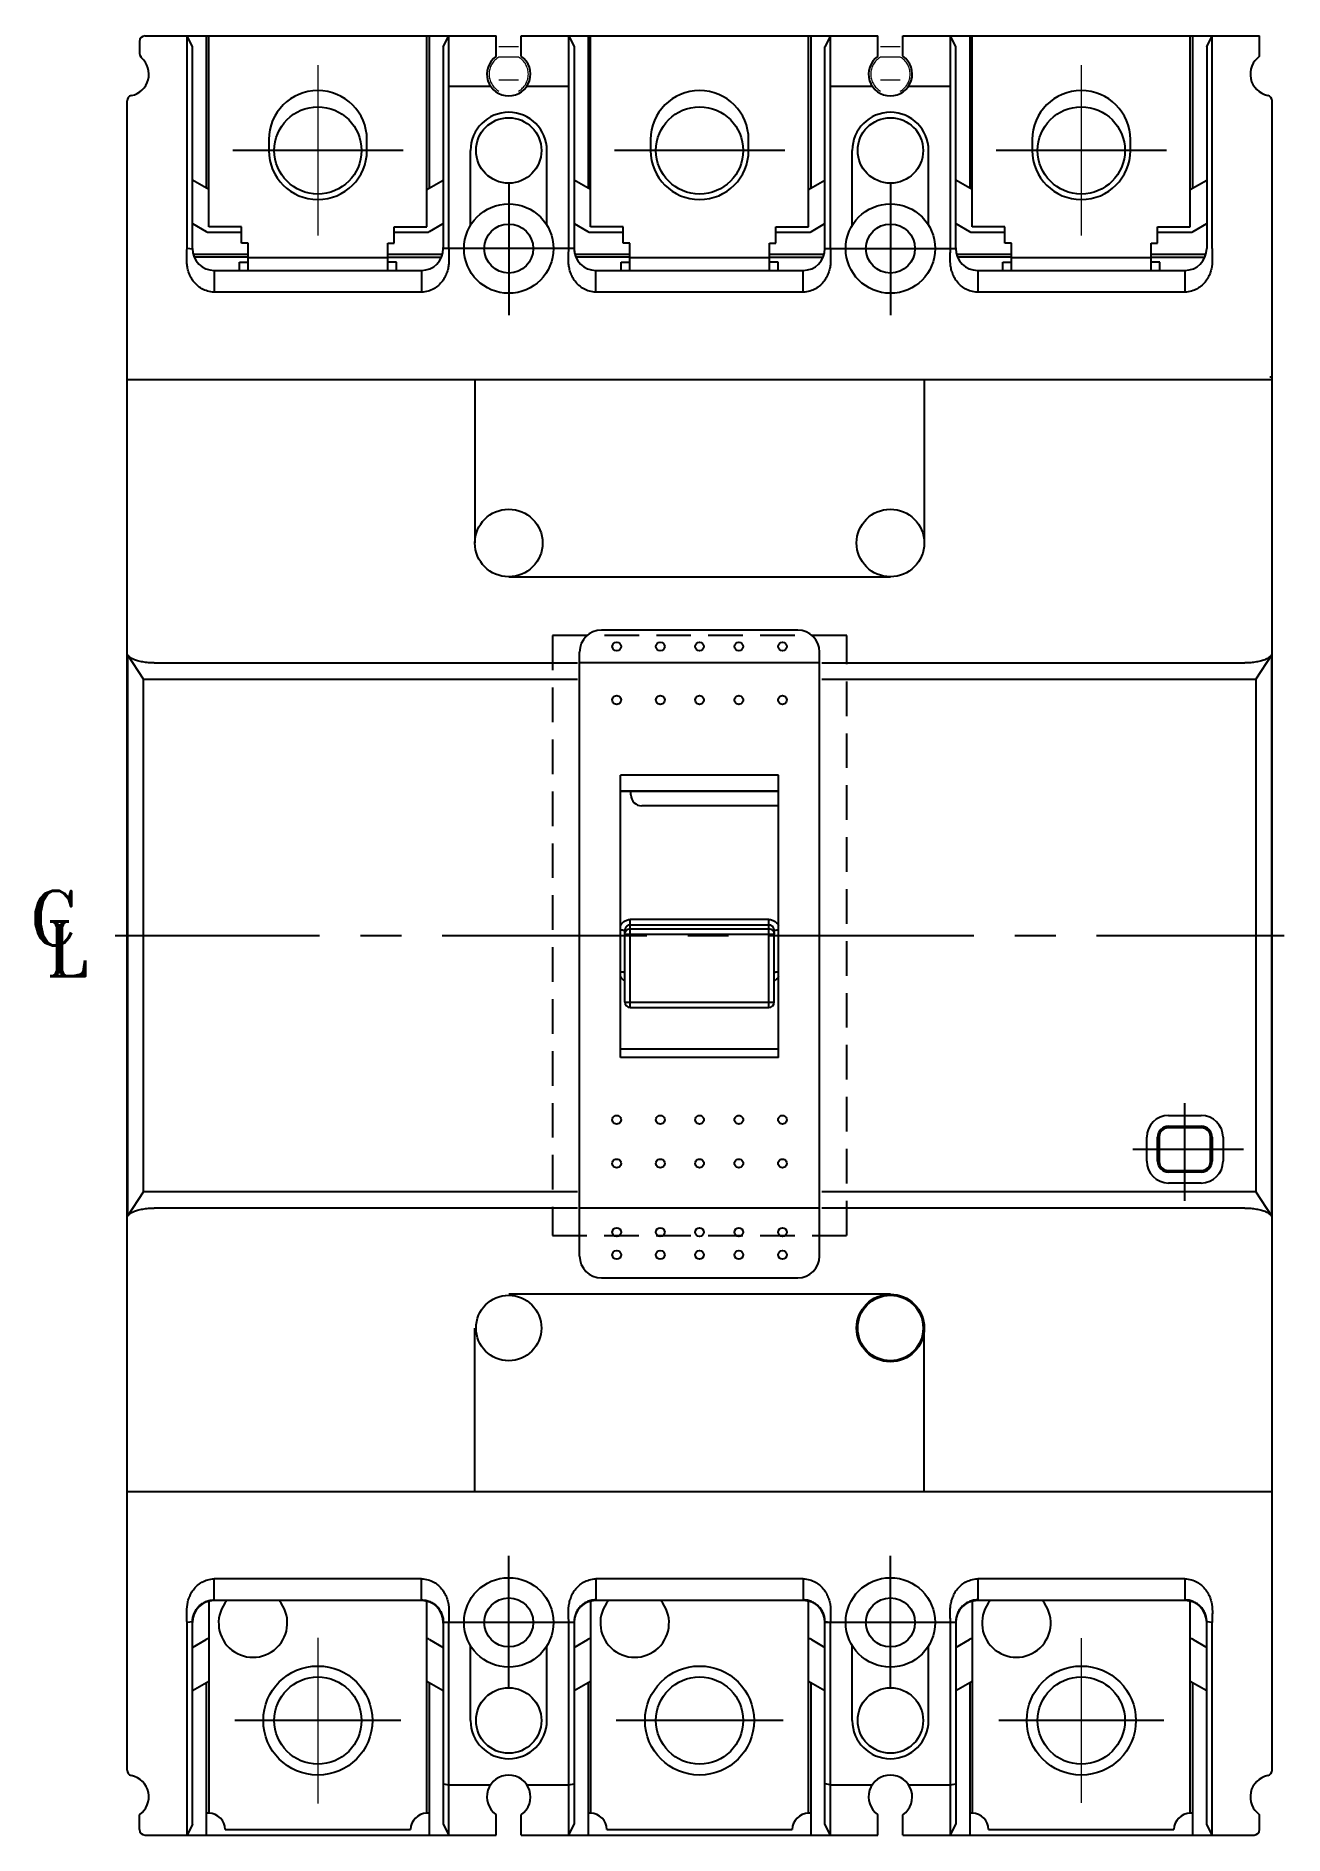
# Model space of a CAD drawing. Header units: inches. Extents: x 1 to 115, y 0 to 165.
import ezdxf

# ---------------------------------------------------------------- set-up
doc = ezdxf.new("R2010")
doc.units = ezdxf.units.IN
doc.linetypes.add('CENTER', pattern=[2, 1.25, -0.25, 0.25, -0.25])
doc.linetypes.add('HIDDEN2', pattern=[4.7625, 3.175, -1.5875])
for name, color, linetype in [('01', 7, 'HIDDEN2'), ('ce', 4, 'CENTER'), ('MCCB', 3, 'Continuous')]:
    doc.layers.add(name, color=color, linetype=linetype)
doc.layers.add('Barrier', color=2, linetype='HIDDEN2', lineweight=18)
doc.styles.add('ROMANT', font='ROMANT.SHX', dxfattribs={"height": 5})

# ---------------------------------------------------------------- blocks, each defined once
blk = doc.blocks.new('abn203ls')
at = {"layer": '01', "color": 4}
blk.add_lwpolyline([(-13.5, 23.5), (13.5, 23.5), (13.5, 78.5), (-13.5, 78.5)], close=True, dxfattribs=at)
at = {"layer": 'Barrier', "ltscale": 15}
for p, q in [((-16.6, 132.5), (-18.4, 132.5)), ((18.4, 132.5), (16.6, 132.5)), ((-16.6, 131.55), (-18.4, 131.55)), ((18.4, 131.55), (16.6, 131.55)), ((-16.6, 129.45), (-18.4, 129.45)), ((18.4, 129.45), (16.6, 129.45))]:
    blk.add_line(p, q, dxfattribs=at)
for centre, start, end in [((-17.5, 130), 120, 240), ((-17.5, 130), 300, 60), ((17.5, 130), 120, 240), ((17.5, 130), 300, 60)]:
    blk.add_arc(centre, 1.8, start, end, dxfattribs=at)
at = {"layer": 'ce', "lineweight": 18, "ltscale": 15}
for p, q in [((-35, 130.81), (-35, 115.19)), ((35, 130.81), (35, 115.19)), ((-35, -13.4), (-35, -28.6)), ((35, -13.44), (35, -28.56))]:
    blk.add_line(p, q, dxfattribs=at)
at = {"layer": 'ce', "ltscale": 15}
for p, q in [((-27.19, 123), (-42.81, 123)), ((7.81, 123), (-7.81, 123)), ((42.81, 123), (27.19, 123)), ((-17.5, 120), (-17.5, 107.9)), ((17.5, 120), (17.5, 107.9)), ((-11.4, 114), (-23.6, 114)), ((11.4, 114), (23.6, 114)), ((-53.59, 51), (53.59, 51)), ((44.5, 26.65), (44.5, 35.62)), ((39.74, 31.4), (49.89, 31.4)), ((-17.5, -18), (-17.5, -5.9)), ((17.5, -18), (17.5, -5.9)), ((-11.4, -12), (-23.6, -12)), ((23.6, -12), (11.4, -12)), ((-27.4, -21), (-42.6, -21)), ((7.65, -21), (-7.65, -21)), ((42.56, -21), (27.44, -21))]:
    blk.add_line(p, q, dxfattribs=at)
at = {"layer": 'MCCB', "ltscale": 15}
for p, q in [((-51.35, 133), (-51.35, 131.88)), ((-50.85, 133.5), (-18.65, 133.5)), ((-47, 114), (-47, 133.5)), ((-46.5, 132.5), (-47, 133.5)), ((-46.5, 114), (-46.5, 132.5)), ((-45.2, 119.54), (-45.2, 133.5)), ((-45, 116), (-45, 133.5)), ((-25, 116), (-25, 133.5)), ((-24.8, 133.5), (-24.8, 119.54)), ((-23.5, 132.5), (-23, 133.5)), ((-23.5, 132.5), (-23.5, 114)), ((-23, 114), (-23, 133.5)), ((-18.65, 131.64), (-18.65, 133.5)), ((-16.35, 131.64), (-16.35, 133.5)), ((-16.35, 133.5), (16.35, 133.5)), ((-12, 114), (-12, 133.5)), ((-12, 133.5), (-11.5, 132.5)), ((-11.5, 132.5), (-11.5, 114)), ((-10.2, 119.54), (-10.2, 133.5)), ((-10, 116), (-10, 133.5)), ((10, 116), (10, 133.5)), ((10.2, 133.5), (10.2, 119.54)), ((12, 133.5), (11.5, 132.5)), ((11.5, 114), (11.5, 132.5)), ((12, 114), (12, 133.5)), ((16.35, 131.64), (16.35, 133.5)), ((18.65, 131.64), (18.65, 133.5)), ((18.65, 133.5), (51.35, 133.5)), ((23, 114), (23, 133.5)), ((23.5, 132.5), (23, 133.5)), ((23.5, 114), (23.5, 132.5)), ((24.8, 119.54), (24.8, 133.5)), ((25, 116), (25, 133.5)), ((45, 116), (45, 133.5)), ((45.2, 133.5), (45.2, 119.54)), ((46.5, 132.5), (47, 133.5)), ((46.5, 132.5), (46.5, 114)), ((47, 114), (47, 133.5)), ((51.35, 131.64), (51.35, 133.5)), ((-23, 128.89), (-19.16, 128.89)), ((-15.84, 128.89), (-12, 128.89)), ((12, 128.89), (15.84, 128.89)), ((19.16, 128.89), (23, 128.89)), ((-52.5, 102.02), (-52.5, 127.55)), ((52.5, 102.02), (52.5, 127.55)), ((-39.5, 124), (-39.5, 123)), ((-30.5, 123), (-30.5, 124)), ((-4.5, 124), (-4.5, 123)), ((4.5, 123), (4.5, 124)), ((30.5, 124), (30.5, 123)), ((39.5, 123), (39.5, 124)), ((-21, 116.14), (-21, 123)), ((-14, 116.14), (-14, 123)), ((14, 116.14), (14, 123)), ((21, 116.14), (21, 123)), ((-45, 119.42), (-46.5, 120.29)), ((-25, 119.42), (-23.5, 120.29)), ((-10, 119.42), (-11.5, 120.29)), ((10, 119.42), (11.5, 120.29)), ((25, 119.42), (23.5, 120.29)), ((45, 119.42), (46.5, 120.29)), ((-46.5, 116.29), (-45.25, 115.57)), ((-42, 116), (-45, 116)), ((-45, 115.5), (-42, 115.5)), ((-42, 114.5), (-42, 116)), ((-28, 114.5), (-28, 116)), ((-28, 116), (-25, 116)), ((-28, 115.5), (-25, 115.5)), ((-24.75, 115.57), (-23.5, 116.29)), ((-11.5, 116.29), (-10.25, 115.57)), ((-7, 116), (-10, 116)), ((-10, 115.5), (-7, 115.5)), ((-7, 114.5), (-7, 116)), ((7, 114.5), (7, 116)), ((7, 116), (10, 116)), ((7, 115.5), (10, 115.5)), ((10.25, 115.57), (11.5, 116.29)), ((23.5, 116.29), (24.75, 115.57)), ((28, 116), (25, 116)), ((25, 115.5), (28, 115.5)), ((28, 114.5), (28, 116)), ((42, 114.5), (42, 116)), ((42, 116), (45, 116)), ((42, 115.5), (45, 115.5)), ((45.25, 115.57), (46.5, 116.29)), ((-46.5, 113.94), (-47, 114)), ((-41.4, 114.5), (-42, 114.5)), ((-41.4, 112), (-41.4, 114.5)), ((-28.6, 112), (-28.6, 114.5)), ((-28.6, 114.5), (-28, 114.5)), ((-6.4, 114.5), (-7, 114.5)), ((-6.4, 112), (-6.4, 114.5)), ((6.4, 112), (6.4, 114.5)), ((6.4, 114.5), (7, 114.5)), ((28.6, 114.5), (28, 114.5)), ((28.6, 112), (28.6, 114.5)), ((41.4, 112), (41.4, 114.5)), ((41.4, 114.5), (42, 114.5)), ((-46.43, 113.5), (-41.4, 113.5)), ((-41.4, 113.2), (-46.33, 113.2)), ((-42.2, 112), (-42.2, 112.76)), ((-42.2, 112.76), (-41.4, 112.76)), ((-41.4, 113.18), (-28.6, 113.18)), ((-28.6, 113.5), (-23.57, 113.5)), ((-28.6, 113.2), (-23.67, 113.2)), ((-27.8, 112.76), (-28.6, 112.76)), ((-27.8, 112), (-27.8, 112.76)), ((-11.43, 113.5), (-6.4, 113.5)), ((-6.4, 113.2), (-11.33, 113.2)), ((-7.2, 112), (-7.2, 112.76)), ((-7.2, 112.76), (-6.4, 112.76)), ((-6.4, 113.18), (6.4, 113.18)), ((6.4, 113.5), (11.43, 113.5)), ((6.4, 113.2), (11.33, 113.2)), ((7.2, 112.76), (6.4, 112.76)), ((7.2, 112), (7.2, 112.76)), ((23.57, 113.5), (28.6, 113.5)), ((28.6, 113.2), (23.67, 113.2)), ((27.8, 112), (27.8, 112.76)), ((27.8, 112.76), (28.6, 112.76)), ((28.6, 113.18), (41.4, 113.18)), ((41.4, 113.5), (46.43, 113.5)), ((41.4, 113.2), (46.33, 113.2)), ((42.2, 112.76), (41.4, 112.76)), ((42.2, 112), (42.2, 112.76)), ((-44.5, 112), (-44.5, 110.01)), ((-44.5, 112), (-25.5, 112)), ((-25.5, 112), (-25.5, 110.01)), ((-9.5, 110.01), (-9.5, 112)), ((-9.5, 112), (9.5, 112)), ((9.5, 110.01), (9.5, 112)), ((25.5, 112), (25.5, 110.01)), ((25.5, 112), (44.5, 112)), ((44.5, 112), (44.5, 110.01)), ((-25.5, 110.01), (-44.5, 110.01)), ((9.5, 110.01), (-9.5, 110.01)), ((44.5, 110.01), (25.5, 110.01)), ((-52.5, -25.55), (-52.5, 102)), ((-52.5, 102), (52.5, 102)), ((-20.6, 102), (-20.6, 87)), ((20.6, 102), (20.6, 87)), ((52.5, -25.55), (52.5, 102)), ((-17.5, 83.9), (17.5, 83.9)), ((9, 79), (-9, 79)), ((-52.43, 25.29), (-52.43, 76.71)), ((-51, 74.5), (-52.43, 76.71)), ((-50, 76), (-11.2, 76)), ((-11, 21.6), (-11, 77)), ((11, 76), (-11, 76)), ((11, 21.6), (11, 77)), ((11.2, 76), (50, 76)), ((52.43, 76.71), (51, 74.5)), ((52.43, 76.71), (52.43, 25.29)), ((-51, 27.5), (-51, 74.5)), ((-51, 74.5), (-11.2, 74.5)), ((11.2, 74.5), (51, 74.5)), ((51, 74.5), (51, 27.5)), ((-7.25, 39.81), (-7.25, 65.7)), ((7.25, 65.7), (-7.25, 65.7)), ((7.25, 39.81), (7.25, 65.7)), ((-7.25, 64.28), (7.25, 64.28)), ((-7.25, 64.25), (7.25, 64.25)), ((-6.3, 63.89), (-6.3, 64.25)), ((7.25, 62.89), (-5.3, 62.89)), ((-6.85, 44.9), (-6.85, 51.46)), ((-6.35, 44.4), (-6.35, 52.47)), ((6.35, 52.47), (-6.35, 52.47)), ((6.35, 51.96), (-6.35, 51.96)), ((-6.35, 51.61), (6.35, 51.61)), ((6.35, 44.4), (6.35, 52.47)), ((6.85, 44.9), (6.85, 51.46)), ((-6.85, 51.11), (6.85, 51.11)), ((-6.85, 44.9), (6.85, 44.9)), ((-6.35, 44.4), (6.35, 44.4)), ((7.25, 40.59), (-7.25, 40.59)), ((7.25, 40.57), (-7.25, 40.57)), ((7.25, 39.81), (-7.25, 39.81)), ((46.05, 33.35), (42.95, 33.35)), ((43, 34.5), (46, 34.5)), ((43, 33.5), (46, 33.5)), ((41, 30.3), (41, 32.5)), ((42, 30.3), (42, 32.5)), ((42.15, 32.55), (42.15, 30.25)), ((46.85, 30.25), (46.85, 32.55)), ((47, 32.5), (47, 30.3)), ((48, 32.5), (48, 30.3)), ((42.95, 29.45), (46.05, 29.45)), ((46, 29.3), (43, 29.3)), ((46, 28.3), (43, 28.3)), ((-52.43, 25.29), (-51, 27.5)), ((-11.2, 27.5), (-51, 27.5)), ((51, 27.5), (11.2, 27.5)), ((51, 27.5), (52.43, 25.29)), ((-11.2, 26), (-50, 26)), ((11, 26), (-11, 26)), ((50, 26), (11.2, 26)), ((-9, 19.6), (9, 19.6)), ((17.5, 18.1), (-17.5, 18.1)), ((-20.6, 0), (-20.6, 15)), ((20.6, 0), (20.6, 15)), ((-52.5, 0), (52.5, 0)), ((-25.5, -8.01), (-44.5, -8.01)), ((-44.5, -10), (-44.5, -8.01)), ((-25.5, -10), (-25.5, -8.01)), ((9.5, -8.01), (-9.5, -8.01)), ((-9.5, -8.01), (-9.5, -10)), ((9.5, -8.01), (9.5, -10)), ((44.5, -8.01), (25.5, -8.01)), ((25.5, -8.01), (25.5, -10)), ((44.5, -8.01), (44.5, -10)), ((-45, -10.07), (-45, -29.5)), ((-25.5, -10), (-44.5, -10)), ((-25, -29.5), (-25, -10.07)), ((-10, -10.06), (-10, -29.5)), ((9.5, -10), (-9.5, -10)), ((10, -29.5), (10, -10.06)), ((25, -10.06), (25, -29.5)), ((44.5, -10), (25.5, -10)), ((45, -29.5), (45, -10.06)), ((-46.5, -11.94), (-47, -12)), ((-47, -31.5), (-47, -12)), ((-46.5, -30.5), (-46.5, -12)), ((-23.5, -11.94), (-23, -12)), ((-23.5, -12), (-23.5, -30.5)), ((-23, -31.5), (-23, -12)), ((-12, -12), (-11.5, -11.94)), ((-12, -31.5), (-12, -12)), ((-11.5, -12), (-11.5, -30.5)), ((12, -12), (11.5, -11.94)), ((11.5, -30.5), (11.5, -12)), ((12, -31.5), (12, -12)), ((23, -12), (23.5, -11.94)), ((23, -31.5), (23, -12)), ((23.5, -12), (23.5, -30.5)), ((47, -12), (46.5, -11.94)), ((46.5, -30.5), (46.5, -12)), ((47, -31.5), (47, -12)), ((-46.5, -14.29), (-45.25, -13.57)), ((-24.75, -13.57), (-23.5, -14.29)), ((-21, -21), (-21, -14.14)), ((-14, -21), (-14, -14.14)), ((-11.5, -14.29), (-10.25, -13.57)), ((10.25, -13.57), (11.5, -14.29)), ((14, -21), (14, -14.14)), ((21, -21), (21, -14.14)), ((23.5, -14.29), (24.75, -13.57)), ((45.25, -13.57), (46.5, -14.29)), ((-45, -17.42), (-46.5, -18.29)), ((-45.2, -31.5), (-45.2, -17.54)), ((-23.5, -18.29), (-25, -17.42)), ((-24.8, -17.54), (-24.8, -31.5)), ((-10, -17.42), (-11.5, -18.29)), ((-10.2, -31.5), (-10.2, -17.54)), ((11.5, -18.29), (10, -17.42)), ((10.2, -17.54), (10.2, -31.5)), ((25, -17.42), (23.5, -18.29)), ((24.8, -31.5), (24.8, -17.54)), ((46.5, -18.29), (45, -17.42)), ((45.2, -17.54), (45.2, -31.5)), ((-23.5, -26.81), (-23, -26.89)), ((-23, -26.89), (-19.16, -26.89)), ((-15.84, -26.89), (-12, -26.89)), ((-12, -26.89), (-11.5, -26.81)), ((12, -26.89), (11.5, -26.81)), ((12, -26.89), (15.84, -26.89)), ((19.16, -26.89), (23, -26.89)), ((23, -26.89), (23.5, -26.81)), ((-51.35, -31), (-51.35, -29.64)), ((-45, -29.5), (-45.2, -29.5)), ((-24.8, -29.5), (-25, -29.5)), ((-18.65, -31.5), (-18.65, -29.64)), ((-16.35, -31.5), (-16.35, -29.64)), ((-10, -29.5), (-10.2, -29.5)), ((10.2, -29.5), (10, -29.5)), ((16.35, -31.5), (16.35, -29.64)), ((18.65, -31.5), (18.65, -29.64)), ((25, -29.5), (24.8, -29.5)), ((45.2, -29.5), (45, -29.5)), ((51.35, -31), (51.35, -29.64)), ((-46.5, -30.5), (-47, -31.5)), ((-43.5, -31), (-26.5, -31)), ((-23.5, -30.5), (-23, -31.5)), ((-12, -31.5), (-11.5, -30.5)), ((-8.5, -31), (8.5, -31)), ((12, -31.5), (11.5, -30.5)), ((23, -31.5), (23.5, -30.5)), ((26.5, -31), (43.5, -31)), ((47, -31.5), (46.5, -30.5)), ((-50.85, -31.5), (-18.65, -31.5)), ((-16.35, -31.5), (16.35, -31.5)), ((18.65, -31.5), (50.85, -31.5))]:
    blk.add_line(p, q, dxfattribs=at)
for centre, radius in [((-35, 123), 4), ((-17.5, 123), 3), ((0, 123), 4), ((17.5, 123), 3), ((35, 123), 4), ((-17.5, 114), 4.1), ((17.5, 114), 4.1), ((-17.5, 114), 2.25), ((17.5, 114), 2.25), ((-17.5, 87), 3.1), ((17.5, 87), 3.1), ((-7.6, 77.5), 0.4), ((-3.6, 77.5), 0.4), ((0, 77.5), 0.4), ((3.6, 77.5), 0.4), ((7.6, 77.5), 0.4), ((-7.6, 23.8), 0.4), ((-3.6, 23.8), 0.4), ((0, 23.8), 0.4), ((3.6, 23.8), 0.4), ((7.6, 23.8), 0.4), ((-7.6, 21.7), 0.4), ((-3.6, 21.7), 0.4), ((0, 21.7), 0.4), ((3.6, 21.7), 0.4), ((7.6, 21.7), 0.4), ((-17.5, 15), 3), ((17.5, 15), 3.1), ((17.5, 15), 3), ((-17.5, -12), 4.1), ((17.5, -12), 4.1), ((-17.5, -12), 2.25), ((17.5, -12), 2.25), ((-35, -21), 5), ((0, -21), 5), ((35, -21), 5), ((-35, -21), 4), ((-17.5, -21), 3), ((0, -21), 4), ((17.5, -21), 3), ((35, -21), 4)]:
    blk.add_circle(centre, radius, dxfattribs=at)
for centre, radius, start, end in [((-50.85, 133), 0.5, 90, 180), ((-52.5, 130), 2, 281.537, 48.7001), ((-50.85, 131.88), 0.5, 180, 228.7001), ((-17.5, 130), 2, 125.0996, 54.9004), ((17.5, 130), 2, 125.0996, 54.9004), ((52.5, 130), 2, 125.0996, 258.463), ((-52, 127.55), 0.5, 101.537, 180), ((-35, 124), 4.5, 0, 180), ((0, 124), 4.5, 0, 180), ((35, 124), 4.5, 0, 180), ((52, 127.55), 0.5, 0, 78.463), ((-17.5, 123), 3.5, 0, 180), ((17.5, 123), 3.5, 0, 180), ((-35, 123), 4.5, 180, 0), ((0, 123), 4.5, 180, 0), ((35, 123), 4.5, 180, 0), ((-45, 116), 0.5, 240, 270), ((-25, 116), 0.5, 270, 300), ((-10, 116), 0.5, 240, 270), ((10, 116), 0.5, 270, 300), ((25, 116), 0.5, 240, 270), ((45, 116), 0.5, 270, 300), ((-44.5, 114), 2, 180, 270), ((-25.5, 114), 2, 270, 0), ((-9.5, 114), 2, 180, 270), ((9.5, 114), 2, 270, 0), ((25.5, 114), 2, 180, 270), ((44.5, 114), 2, 270, 0), ((-9, 77), 2, 90, 180), ((9, 77), 2, 0, 90), ((-5.3, 63.89), 1, 180, 270), ((-6.35, 44.9), 0.5, 180, 270), ((6.35, 44.9), 0.5, 270, 0), ((43, 32.5), 2, 90, 180), ((43, 32.5), 1, 90, 180), ((42.95, 32.55), 0.8, 90, 180), ((46, 32.5), 2, 0, 90), ((46, 32.5), 1, 0, 90), ((46.05, 32.55), 0.8, 0, 90), ((43, 30.3), 2, 180, 270), ((43, 30.3), 1, 180, 270), ((42.95, 30.25), 0.8, 180, 270), ((46, 30.3), 1, 270, 0), ((46, 30.3), 2, 270, 0), ((46.05, 30.25), 0.8, 270, 0), ((-9, 21.6), 2, 180, 270), ((9, 21.6), 2, 270, 0), ((-44.5, -12), 2, 90, 180), ((-40.95, -12.05), 3.15, 139.3807, 40.6178), ((-25.5, -12), 2, 0, 90), ((-9.5, -12), 2, 90, 180), ((-5.95, -12.05), 3.15, 139.3807, 40.6178), ((9.5, -12), 2, 0, 90), ((25.5, -12), 2, 90, 180), ((29.05, -12.05), 3.15, 139.3807, 40.6178), ((44.5, -12), 2, 0, 90), ((-45, -14), 0.5, 90, 120), ((-25, -14), 0.5, 60, 90), ((-10, -14), 0.5, 90, 120), ((10, -14), 0.5, 60, 90), ((25, -14), 0.5, 90, 120), ((45, -14), 0.5, 60, 90), ((-17.5, -21), 3.5, 180, 0), ((17.5, -21), 3.5, 180, 0), ((-52, -25.55), 0.5, 180.0045, 258.4577), ((-52.5, -28), 2, 305.0996, 78.463), ((-17.5, -28), 2, 305.0996, 234.9004), ((17.5, -28), 2, 305.0996, 234.9004), ((52.5, -28), 2, 101.537, 234.9004), ((52, -25.55), 0.5, 281.537, 0), ((-45, -31), 1.5, 0, 90), ((-25, -31), 1.5, 90, 180), ((-10, -31), 1.5, 0, 90), ((10, -31), 1.5, 90, 180), ((25, -31), 1.5, 0, 90), ((45, -31), 1.5, 90, 180), ((-50.85, -31), 0.5, 180, 270), ((50.85, -31), 0.5, 270, 0)]:
    blk.add_arc(centre, radius, start, end, dxfattribs=at)
for points, knots in [([(-51.25, 131.67), (-51.25, 131.65), (-51.24, 131.61), (-51.23, 131.56), (-51.21, 131.54)], [0, 0, 0, 0, 0.0515533, 0.1429271, 0.1429271, 0.1429271, 0.1429271]), ([(-44.5, 110.01), (-44.71, 110.01), (-45.11, 110.07), (-45.65, 110.3), (-46.09, 110.62), (-46.43, 111), (-46.69, 111.43), (-46.87, 111.87), (-46.97, 112.31), (-47.02, 112.74), (-47.02, 113.17), (-47.01, 113.58), (-47, 113.86), (-47, 114)], [0, 0, 0, 0, 0.626062, 1.198232, 1.734364, 2.246793, 2.743281, 3.217691, 3.665524, 4.096172, 4.516762, 4.933479, 5.349824, 5.349824, 5.349824, 5.349824]), ([(-23, 114), (-23, 113.86), (-22.99, 113.57), (-22.98, 113.15), (-22.99, 112.72), (-23.04, 112.28), (-23.14, 111.85), (-23.32, 111.42), (-23.57, 111), (-23.92, 110.61), (-24.37, 110.29), (-24.9, 110.07), (-25.3, 110.01), (-25.5, 110.01)], [0, 0, 0, 0, 0.427221, 0.853968, 1.281574, 1.713605, 2.156818, 2.620003, 3.111395, 3.628473, 4.170124, 4.741279, 5.350116, 5.350116, 5.350116, 5.350116]), ([(-9.5, 110.01), (-9.7, 110.01), (-10.09, 110.07), (-10.63, 110.29), (-11.07, 110.61), (-11.43, 110.99), (-11.69, 111.42), (-11.86, 111.85), (-11.97, 112.29), (-12.02, 112.72), (-12.02, 113.15), (-12.01, 113.58), (-12, 113.86), (-12, 114)], [0, 0, 0, 0, 0.605021, 1.173856, 1.716357, 2.237302, 2.734076, 3.201641, 3.64724, 4.079151, 4.504536, 4.92815, 5.352817, 5.352817, 5.352817, 5.352817]), ([(-11.5, 113.96), (-11.5, 113.95), (-11.5, 113.88), (-11.5, 113.8), (-11.49, 113.74)], [0, 0, 0, 0, 0.0206462, 0.2215891, 0.2215891, 0.2215891, 0.2215891]), ([(12, 114), (12, 113.86), (12.01, 113.58), (12.02, 113.16), (12.02, 112.73), (11.97, 112.3), (11.86, 111.87), (11.69, 111.43), (11.43, 111), (11.08, 110.62), (10.64, 110.3), (10.11, 110.07), (9.71, 110.01), (9.5, 110.01)], [0, 0, 0, 0, 0.420211, 0.840747, 1.263752, 1.694337, 2.139341, 2.608884, 3.101837, 3.616395, 4.156887, 4.730497, 5.34996, 5.34996, 5.34996, 5.34996]), ([(25.5, 110.01), (25.29, 110.01), (24.9, 110.07), (24.36, 110.29), (23.92, 110.61), (23.57, 111), (23.31, 111.42), (23.13, 111.87), (23.03, 112.31), (22.98, 112.74), (22.98, 113.17), (22.99, 113.58), (23, 113.86), (23, 114)], [0, 0, 0, 0, 0.616478, 1.187021, 1.726214, 2.24294, 2.741102, 3.216651, 3.665774, 4.097734, 4.519152, 4.936163, 5.352655, 5.352655, 5.352655, 5.352655]), ([(47, 114), (47, 113.86), (47.01, 113.57), (47.02, 113.15), (47.01, 112.72), (46.97, 112.29), (46.86, 111.85), (46.69, 111.42), (46.43, 111), (46.09, 110.62), (45.64, 110.3), (45.11, 110.07), (44.71, 110.01), (44.5, 110.01)], [0, 0, 0, 0, 0.426298, 0.852288, 1.278851, 1.709407, 2.151151, 2.613531, 3.104217, 3.618255, 4.155114, 4.727372, 5.34982, 5.34982, 5.34982, 5.34982]), ([(52.49, 102.13), (52.48, 102.15), (52.42, 102.21), (52.33, 102.2), (52.28, 102.2)], [0, 0, 0, 0, 0.0655312, 0.2330235, 0.2330235, 0.2330235, 0.2330235]), ([(-50, 76), (-50.18, 76), (-50.53, 76.01), (-51.04, 76.08), (-51.51, 76.18), (-51.91, 76.32), (-52.22, 76.49), (-52.38, 76.64), (-52.43, 76.71)], [0, 0, 0, 0, 0.534611, 1.056473, 1.539697, 1.965722, 2.32077, 2.600926, 2.600926, 2.600926, 2.600926]), ([(52.43, 76.71), (52.38, 76.64), (52.22, 76.49), (51.91, 76.32), (51.51, 76.18), (51.04, 76.08), (50.53, 76.01), (50.18, 76), (50, 76)], [0, 0, 0, 0, 0.280155, 0.635203, 1.061229, 1.544453, 2.066315, 2.600926, 2.600926, 2.600926, 2.600926]), ([(-8, 72.6), (-8, 72.67), (-7.96, 72.81), (-7.81, 72.96), (-7.6, 73.02), (-7.39, 72.96), (-7.24, 72.81), (-7.2, 72.67), (-7.2, 72.6)], [0, 0, 0, 0, 0.214072, 0.41654, 0.620821, 0.825102, 1.02757, 1.241642, 1.241642, 1.241642, 1.241642]), ([(-4, 72.6), (-4, 72.67), (-3.96, 72.81), (-3.81, 72.96), (-3.6, 73.02), (-3.39, 72.96), (-3.24, 72.81), (-3.2, 72.67), (-3.2, 72.6)], [0, 0, 0, 0, 0.214072, 0.41654, 0.620821, 0.825102, 1.02757, 1.241642, 1.241642, 1.241642, 1.241642]), ([(-0.4, 72.6), (-0.4, 72.67), (-0.36, 72.81), (-0.21, 72.96), (0, 73.02), (0.21, 72.96), (0.36, 72.81), (0.4, 72.67), (0.4, 72.6)], [0, 0, 0, 0, 0.214072, 0.41654, 0.620821, 0.825102, 1.02757, 1.241642, 1.241642, 1.241642, 1.241642]), ([(3.2, 72.6), (3.2, 72.67), (3.24, 72.81), (3.39, 72.96), (3.6, 73.02), (3.81, 72.96), (3.96, 72.81), (4, 72.67), (4, 72.6)], [0, 0, 0, 0, 0.214072, 0.41654, 0.620821, 0.825102, 1.02757, 1.241642, 1.241642, 1.241642, 1.241642]), ([(7.2, 72.6), (7.2, 72.67), (7.24, 72.81), (7.39, 72.96), (7.6, 73.02), (7.81, 72.96), (7.96, 72.81), (8, 72.67), (8, 72.6)], [0, 0, 0, 0, 0.214072, 0.41654, 0.620821, 0.825102, 1.02757, 1.241642, 1.241642, 1.241642, 1.241642]), ([(-7.2, 72.6), (-7.2, 72.53), (-7.24, 72.39), (-7.39, 72.24), (-7.6, 72.18), (-7.81, 72.24), (-7.96, 72.39), (-8, 72.53), (-8, 72.6)], [0, 0, 0, 0, 0.214075, 0.416548, 0.62083, 0.825112, 1.027585, 1.24166, 1.24166, 1.24166, 1.24166]), ([(-3.2, 72.6), (-3.2, 72.53), (-3.24, 72.39), (-3.39, 72.24), (-3.6, 72.18), (-3.81, 72.24), (-3.96, 72.39), (-4, 72.53), (-4, 72.6)], [0, 0, 0, 0, 0.214075, 0.416548, 0.62083, 0.825112, 1.027585, 1.24166, 1.24166, 1.24166, 1.24166]), ([(0.4, 72.6), (0.4, 72.53), (0.36, 72.39), (0.21, 72.24), (0, 72.18), (-0.21, 72.24), (-0.36, 72.39), (-0.4, 72.53), (-0.4, 72.6)], [0, 0, 0, 0, 0.214075, 0.416548, 0.62083, 0.825112, 1.027585, 1.24166, 1.24166, 1.24166, 1.24166]), ([(4, 72.6), (4, 72.53), (3.96, 72.39), (3.81, 72.24), (3.6, 72.18), (3.39, 72.24), (3.24, 72.39), (3.2, 72.53), (3.2, 72.6)], [0, 0, 0, 0, 0.214075, 0.416548, 0.62083, 0.825112, 1.027585, 1.24166, 1.24166, 1.24166, 1.24166]), ([(8, 72.6), (8, 72.53), (7.96, 72.39), (7.81, 72.24), (7.6, 72.18), (7.39, 72.24), (7.24, 72.39), (7.2, 72.53), (7.2, 72.6)], [0, 0, 0, 0, 0.214075, 0.416548, 0.62083, 0.825112, 1.027585, 1.24166, 1.24166, 1.24166, 1.24166]), ([(-7.25, 51.91), (-7.23, 51.96), (-7.14, 52.1), (-6.95, 52.29), (-6.67, 52.43), (-6.46, 52.47), (-6.35, 52.47)], [0, 0, 0, 0, 0.172876, 0.483244, 0.796471, 1.11286, 1.11286, 1.11286, 1.11286]), ([(-6.85, 51.46), (-6.85, 51.47), (-6.93, 51.46), (-7, 51.48), (-7.14, 51.48), (-7.22, 51.48), (-7.25, 51.48)], [0, 0, 0, 0, 0.0390936, 0.1477442, 0.3100348, 0.4013856, 0.4013856, 0.4013856, 0.4013856]), ([(-6.35, 51.96), (-6.4, 51.96), (-6.51, 51.94), (-6.65, 51.87), (-6.76, 51.76), (-6.83, 51.62), (-6.85, 51.51), (-6.85, 51.46)], [0, 0, 0, 0, 0.1582266, 0.3152162, 0.4714936, 0.62682, 0.7818592, 0.7818592, 0.7818592, 0.7818592]), ([(-6.85, 51.11), (-6.85, 51.17), (-6.82, 51.31), (-6.71, 51.47), (-6.55, 51.58), (-6.42, 51.61), (-6.35, 51.61)], [0, 0, 0, 0, 0.1950617, 0.3901315, 0.5852127, 0.7803019, 0.7803019, 0.7803019, 0.7803019]), ([(6.35, 52.47), (6.46, 52.47), (6.67, 52.43), (6.95, 52.29), (7.14, 52.1), (7.23, 51.96), (7.25, 51.91)], [0, 0, 0, 0, 0.315994, 0.629474, 0.939845, 1.112763, 1.112763, 1.112763, 1.112763]), ([(6.85, 51.46), (6.85, 51.51), (6.83, 51.62), (6.76, 51.76), (6.65, 51.87), (6.51, 51.94), (6.4, 51.96), (6.35, 51.96)], [0, 0, 0, 0, 0.155305, 0.3104152, 0.4667025, 0.6238231, 0.781795, 0.781795, 0.781795, 0.781795]), ([(6.35, 51.61), (6.41, 51.61), (6.54, 51.58), (6.71, 51.47), (6.8, 51.34), (6.83, 51.26), (6.83, 51.24)], [0, 0, 0, 0, 0.192141, 0.3882272, 0.5843549, 0.6500647, 0.6500647, 0.6500647, 0.6500647]), ([(7.25, 51.48), (7.22, 51.48), (7.14, 51.48), (7, 51.48), (6.93, 51.46), (6.85, 51.47), (6.85, 51.46)], [0, 0, 0, 0, 0.0913511, 0.2536416, 0.362292, 0.4013855, 0.4013855, 0.4013855, 0.4013855]), ([(-7.25, 47.68), (-7.22, 47.68), (-7.14, 47.68), (-7.01, 47.66), (-6.91, 47.64), (-6.85, 47.62), (-6.85, 47.6)], [0, 0, 0, 0, 0.0914507, 0.2546294, 0.3662196, 0.4155041, 0.4155041, 0.4155041, 0.4155041]), ([(-6.85, 46.83), (-6.88, 46.85), (-7, 46.92), (-7.14, 47.06), (-7.23, 47.2), (-7.25, 47.25)], [0, 0, 0, 0, 0.1032239, 0.4141195, 0.5922986, 0.5922986, 0.5922986, 0.5922986]), ([(6.85, 47.6), (6.85, 47.62), (6.91, 47.64), (7.01, 47.66), (7.14, 47.68), (7.22, 47.68), (7.25, 47.68)], [0, 0, 0, 0, 0.0492843, 0.1608746, 0.3240534, 0.4155039, 0.4155039, 0.4155039, 0.4155039]), ([(7.25, 47.25), (7.23, 47.2), (7.14, 47.06), (7, 46.92), (6.88, 46.85), (6.85, 46.83)], [0, 0, 0, 0, 0.1780821, 0.4890174, 0.5924022, 0.5924022, 0.5924022, 0.5924022]), ([(-8, 34.1), (-8, 34.17), (-7.96, 34.31), (-7.81, 34.46), (-7.6, 34.52), (-7.39, 34.46), (-7.24, 34.31), (-7.2, 34.17), (-7.2, 34.1)], [0, 0, 0, 0, 0.214147, 0.416655, 0.620942, 0.825228, 1.027737, 1.241883, 1.241883, 1.241883, 1.241883]), ([(-7.2, 34.1), (-7.2, 34.03), (-7.24, 33.89), (-7.39, 33.74), (-7.6, 33.68), (-7.81, 33.74), (-7.96, 33.89), (-8, 34.03), (-8, 34.1)], [0, 0, 0, 0, 0.214144, 0.416649, 0.620935, 0.82522, 1.027725, 1.241869, 1.241869, 1.241869, 1.241869]), ([(-4, 34.1), (-4, 34.17), (-3.96, 34.31), (-3.81, 34.46), (-3.6, 34.52), (-3.39, 34.46), (-3.24, 34.31), (-3.2, 34.17), (-3.2, 34.1)], [0, 0, 0, 0, 0.214147, 0.416655, 0.620942, 0.825228, 1.027737, 1.241883, 1.241883, 1.241883, 1.241883]), ([(-3.2, 34.1), (-3.2, 34.03), (-3.24, 33.89), (-3.39, 33.74), (-3.6, 33.68), (-3.81, 33.74), (-3.96, 33.89), (-4, 34.03), (-4, 34.1)], [0, 0, 0, 0, 0.214144, 0.416649, 0.620935, 0.82522, 1.027725, 1.241869, 1.241869, 1.241869, 1.241869]), ([(-0.4, 34.1), (-0.4, 34.17), (-0.36, 34.31), (-0.21, 34.46), (0, 34.52), (0.21, 34.46), (0.36, 34.31), (0.4, 34.17), (0.4, 34.1)], [0, 0, 0, 0, 0.214147, 0.416655, 0.620942, 0.825228, 1.027737, 1.241883, 1.241883, 1.241883, 1.241883]), ([(0.4, 34.1), (0.4, 34.03), (0.36, 33.89), (0.21, 33.74), (0, 33.68), (-0.21, 33.74), (-0.36, 33.89), (-0.4, 34.03), (-0.4, 34.1)], [0, 0, 0, 0, 0.214144, 0.416649, 0.620935, 0.82522, 1.027725, 1.241869, 1.241869, 1.241869, 1.241869]), ([(3.2, 34.1), (3.2, 34.17), (3.24, 34.31), (3.39, 34.46), (3.6, 34.52), (3.81, 34.46), (3.96, 34.31), (4, 34.17), (4, 34.1)], [0, 0, 0, 0, 0.214147, 0.416655, 0.620942, 0.825228, 1.027737, 1.241883, 1.241883, 1.241883, 1.241883]), ([(4, 34.1), (4, 34.03), (3.96, 33.89), (3.81, 33.74), (3.6, 33.68), (3.39, 33.74), (3.24, 33.89), (3.2, 34.03), (3.2, 34.1)], [0, 0, 0, 0, 0.214144, 0.416649, 0.620935, 0.82522, 1.027725, 1.241869, 1.241869, 1.241869, 1.241869]), ([(7.2, 34.1), (7.2, 34.17), (7.24, 34.31), (7.39, 34.46), (7.6, 34.52), (7.81, 34.46), (7.96, 34.31), (8, 34.17), (8, 34.1)], [0, 0, 0, 0, 0.214147, 0.416655, 0.620942, 0.825228, 1.027737, 1.241883, 1.241883, 1.241883, 1.241883]), ([(8, 34.1), (8, 34.03), (7.96, 33.89), (7.81, 33.74), (7.6, 33.68), (7.39, 33.74), (7.24, 33.89), (7.2, 34.03), (7.2, 34.1)], [0, 0, 0, 0, 0.214144, 0.416649, 0.620935, 0.82522, 1.027725, 1.241869, 1.241869, 1.241869, 1.241869]), ([(-8, 30.1), (-8, 30.17), (-7.96, 30.31), (-7.81, 30.46), (-7.6, 30.52), (-7.39, 30.46), (-7.24, 30.31), (-7.2, 30.17), (-7.2, 30.1)], [0, 0, 0, 0, 0.214087, 0.416566, 0.620848, 0.825131, 1.02761, 1.241697, 1.241697, 1.241697, 1.241697]), ([(-7.2, 30.1), (-7.2, 30.03), (-7.24, 29.89), (-7.39, 29.74), (-7.6, 29.68), (-7.81, 29.74), (-7.96, 29.89), (-8, 30.03), (-8, 30.1)], [0, 0, 0, 0, 0.214084, 0.416558, 0.62084, 0.825121, 1.027596, 1.241679, 1.241679, 1.241679, 1.241679]), ([(-4, 30.1), (-4, 30.17), (-3.96, 30.31), (-3.81, 30.46), (-3.6, 30.52), (-3.39, 30.46), (-3.24, 30.31), (-3.2, 30.17), (-3.2, 30.1)], [0, 0, 0, 0, 0.214087, 0.416566, 0.620848, 0.825131, 1.02761, 1.241697, 1.241697, 1.241697, 1.241697]), ([(-3.2, 30.1), (-3.2, 30.03), (-3.24, 29.89), (-3.39, 29.74), (-3.6, 29.68), (-3.81, 29.74), (-3.96, 29.89), (-4, 30.03), (-4, 30.1)], [0, 0, 0, 0, 0.214084, 0.416558, 0.62084, 0.825121, 1.027596, 1.241679, 1.241679, 1.241679, 1.241679]), ([(-0.4, 30.1), (-0.4, 30.17), (-0.36, 30.31), (-0.21, 30.46), (0, 30.52), (0.21, 30.46), (0.36, 30.31), (0.4, 30.17), (0.4, 30.1)], [0, 0, 0, 0, 0.214087, 0.416566, 0.620848, 0.825131, 1.02761, 1.241697, 1.241697, 1.241697, 1.241697]), ([(0.4, 30.1), (0.4, 30.03), (0.36, 29.89), (0.21, 29.74), (0, 29.68), (-0.21, 29.74), (-0.36, 29.89), (-0.4, 30.03), (-0.4, 30.1)], [0, 0, 0, 0, 0.214084, 0.416558, 0.62084, 0.825121, 1.027596, 1.241679, 1.241679, 1.241679, 1.241679]), ([(3.2, 30.1), (3.2, 30.17), (3.24, 30.31), (3.39, 30.46), (3.6, 30.52), (3.81, 30.46), (3.96, 30.31), (4, 30.17), (4, 30.1)], [0, 0, 0, 0, 0.214087, 0.416566, 0.620848, 0.825131, 1.02761, 1.241697, 1.241697, 1.241697, 1.241697]), ([(4, 30.1), (4, 30.03), (3.96, 29.89), (3.81, 29.74), (3.6, 29.68), (3.39, 29.74), (3.24, 29.89), (3.2, 30.03), (3.2, 30.1)], [0, 0, 0, 0, 0.214084, 0.416558, 0.62084, 0.825121, 1.027596, 1.241679, 1.241679, 1.241679, 1.241679]), ([(7.2, 30.1), (7.2, 30.17), (7.24, 30.31), (7.39, 30.46), (7.6, 30.52), (7.81, 30.46), (7.96, 30.31), (8, 30.17), (8, 30.1)], [0, 0, 0, 0, 0.214087, 0.416566, 0.620848, 0.825131, 1.02761, 1.241697, 1.241697, 1.241697, 1.241697]), ([(8, 30.1), (8, 30.03), (7.96, 29.89), (7.81, 29.74), (7.6, 29.68), (7.39, 29.74), (7.24, 29.89), (7.2, 30.03), (7.2, 30.1)], [0, 0, 0, 0, 0.214084, 0.416558, 0.62084, 0.825121, 1.027596, 1.241679, 1.241679, 1.241679, 1.241679]), ([(-52.43, 25.29), (-52.38, 25.36), (-52.22, 25.51), (-51.91, 25.68), (-51.51, 25.82), (-51.04, 25.92), (-50.53, 25.99), (-50.18, 26), (-50, 26)], [0, 0, 0, 0, 0.280155, 0.635203, 1.061229, 1.544453, 2.066315, 2.600926, 2.600926, 2.600926, 2.600926]), ([(50, 26), (50.18, 26), (50.53, 25.99), (51.04, 25.92), (51.51, 25.82), (51.91, 25.68), (52.22, 25.51), (52.38, 25.36), (52.43, 25.29)], [0, 0, 0, 0, 0.534611, 1.056473, 1.539697, 1.965722, 2.32077, 2.600926, 2.600926, 2.600926, 2.600926]), ([(-47, -12), (-47, -11.86), (-47.01, -11.57), (-47.02, -11.15), (-47.01, -10.72), (-46.96, -10.28), (-46.86, -9.85), (-46.68, -9.41), (-46.43, -8.99), (-46.07, -8.61), (-45.63, -8.29), (-45.1, -8.07), (-44.7, -8.01), (-44.5, -8.01)], [0, 0, 0, 0, 0.427514, 0.854499, 1.282447, 1.715007, 2.158602, 2.621989, 3.113508, 3.63049, 4.172115, 4.742716, 5.350078, 5.350078, 5.350078, 5.350078]), ([(-25.5, -8.01), (-25.29, -8.01), (-24.9, -8.07), (-24.36, -8.29), (-23.92, -8.61), (-23.57, -9), (-23.31, -9.42), (-23.13, -9.87), (-23.03, -10.31), (-22.98, -10.74), (-22.98, -11.17), (-22.99, -11.58), (-23, -11.86), (-23, -12)], [0, 0, 0, 0, 0.614501, 1.18455, 1.723796, 2.240756, 2.739083, 3.214991, 3.664417, 4.097104, 4.518901, 4.936012, 5.352551, 5.352551, 5.352551, 5.352551]), ([(-12, -12), (-12, -11.86), (-12.01, -11.58), (-12.02, -11.16), (-12.02, -10.73), (-11.97, -10.3), (-11.86, -9.87), (-11.69, -9.43), (-11.43, -9), (-11.08, -8.62), (-10.64, -8.3), (-10.11, -8.07), (-9.71, -8.01), (-9.5, -8.01)], [0, 0, 0, 0, 0.420211, 0.840747, 1.263752, 1.694337, 2.139341, 2.608884, 3.101837, 3.616395, 4.156887, 4.730497, 5.34996, 5.34996, 5.34996, 5.34996]), ([(9.5, -8.01), (9.7, -8.01), (10.09, -8.07), (10.63, -8.29), (11.07, -8.61), (11.43, -8.99), (11.69, -9.42), (11.86, -9.85), (11.97, -10.29), (12.02, -10.72), (12.02, -11.15), (12.01, -11.58), (12, -11.86), (12, -12)], [0, 0, 0, 0, 0.605021, 1.173856, 1.716357, 2.237302, 2.734076, 3.201641, 3.64724, 4.079151, 4.504536, 4.92815, 5.352817, 5.352817, 5.352817, 5.352817]), ([(23, -12), (23, -11.86), (22.99, -11.58), (22.98, -11.16), (22.98, -10.73), (23.03, -10.3), (23.14, -9.87), (23.31, -9.43), (23.57, -9), (23.92, -8.62), (24.36, -8.3), (24.89, -8.07), (25.29, -8.01), (25.5, -8.01)], [0, 0, 0, 0, 0.420211, 0.840747, 1.263752, 1.694337, 2.139341, 2.608884, 3.101837, 3.616395, 4.156887, 4.730497, 5.34996, 5.34996, 5.34996, 5.34996]), ([(44.5, -8.01), (44.7, -8.01), (45.09, -8.07), (45.63, -8.29), (46.07, -8.61), (46.43, -8.99), (46.69, -9.42), (46.86, -9.85), (46.97, -10.29), (47.02, -10.72), (47.02, -11.15), (47.01, -11.58), (47, -11.86), (47, -12)], [0, 0, 0, 0, 0.605021, 1.173856, 1.716357, 2.237302, 2.734076, 3.201641, 3.64724, 4.079151, 4.504536, 4.92815, 5.352817, 5.352817, 5.352817, 5.352817]), ([(-46.5, -11.94), (-46.5, -11.81), (-46.47, -11.54), (-46.32, -11.04), (-46.02, -10.6), (-45.62, -10.26), (-45.27, -10.08), (-44.89, -9.96), (-44.63, -9.94), (-44.5, -9.94)], [0, 0, 0, 0, 0.392187, 0.7839, 1.564759, 1.957313, 2.349907, 2.740724, 3.13196, 3.13196, 3.13196, 3.13196]), ([(-25.5, -9.94), (-25.37, -9.94), (-25.11, -9.96), (-24.73, -10.08), (-24.38, -10.27), (-23.97, -10.6), (-23.68, -11.05), (-23.53, -11.55), (-23.5, -11.81), (-23.5, -11.94)], [0, 0, 0, 0, 0.393117, 0.785678, 1.178741, 1.571142, 2.35165, 2.741632, 3.131965, 3.131965, 3.131965, 3.131965]), ([(-9.5, -9.94), (-9.63, -9.94), (-9.89, -9.96), (-10.27, -10.08), (-10.62, -10.26), (-10.92, -10.51), (-11.17, -10.82), (-11.36, -11.17), (-11.47, -11.54), (-11.5, -11.81), (-11.5, -11.95), (-11.5, -11.96)], [0, 0, 0, 0, 0.391235, 0.782052, 1.174645, 1.567198, 1.959396, 2.351856, 2.743569, 3.135756, 3.156403, 3.156403, 3.156403, 3.156403]), ([(11.49, -11.74), (11.48, -11.67), (11.46, -11.48), (11.36, -11.17), (11.18, -10.82), (10.93, -10.52), (10.62, -10.27), (10.27, -10.08), (9.89, -9.96), (9.63, -9.94), (9.5, -9.94)], [0, 0, 0, 0, 0.189856, 0.579839, 0.971818, 1.364139, 1.756542, 2.149606, 2.542168, 2.935285, 2.935285, 2.935285, 2.935285]), ([(25.5, -9.94), (25.37, -9.94), (25.11, -9.96), (24.73, -10.08), (24.38, -10.26), (24.08, -10.51), (23.83, -10.82), (23.64, -11.17), (23.53, -11.54), (23.5, -11.81), (23.5, -11.95), (23.5, -11.96)], [0, 0, 0, 0, 0.391235, 0.782052, 1.174645, 1.567198, 1.959396, 2.351856, 2.743569, 3.135756, 3.156403, 3.156403, 3.156403, 3.156403]), ([(46.49, -11.74), (46.48, -11.67), (46.46, -11.48), (46.36, -11.17), (46.18, -10.82), (45.93, -10.52), (45.62, -10.27), (45.27, -10.08), (44.89, -9.96), (44.63, -9.94), (44.5, -9.94)], [0, 0, 0, 0, 0.189856, 0.579839, 0.971818, 1.364139, 1.756542, 2.149606, 2.542168, 2.935285, 2.935285, 2.935285, 2.935285]), ([(11.5, -11.96), (11.5, -11.95), (11.5, -11.88), (11.5, -11.8), (11.49, -11.74)], [0, 0, 0, 0, 0.0206462, 0.2215891, 0.2215891, 0.2215891, 0.2215891]), ([(46.5, -11.96), (46.5, -11.95), (46.5, -11.88), (46.5, -11.8), (46.49, -11.74)], [0, 0, 0, 0, 0.0206462, 0.2215891, 0.2215891, 0.2215891, 0.2215891])]:
    blk.add_open_spline(points, degree=3, knots=knots, dxfattribs=at)
for points in [[(-51.21, 131.54), (-51.2, 131.52), (-51.19, 131.51), (-51.18, 131.5)], [(52.5, 102.1), (52.5, 102.11), (52.5, 102.12), (52.49, 102.13)], [(6.83, 51.24), (6.84, 51.2), (6.85, 51.15), (6.85, 51.11)]]:
    blk.add_open_spline(points, degree=3, dxfattribs=at)
at = {"layer": 'ce', "ltscale": 15, "style": 'ROMANT'}
for s, p in [('C', (-61.49, 50.09)), ('L', (-59.98, 47.28))]:
    blk.add_text(s, height=5, dxfattribs=at).set_placement(p)

msp = doc.modelspace()

# ---------------------------------------------------------------- block references
msp.add_blockref('abn203ls', (61.49, 31.5))

doc.saveas('drawing.dxf')
